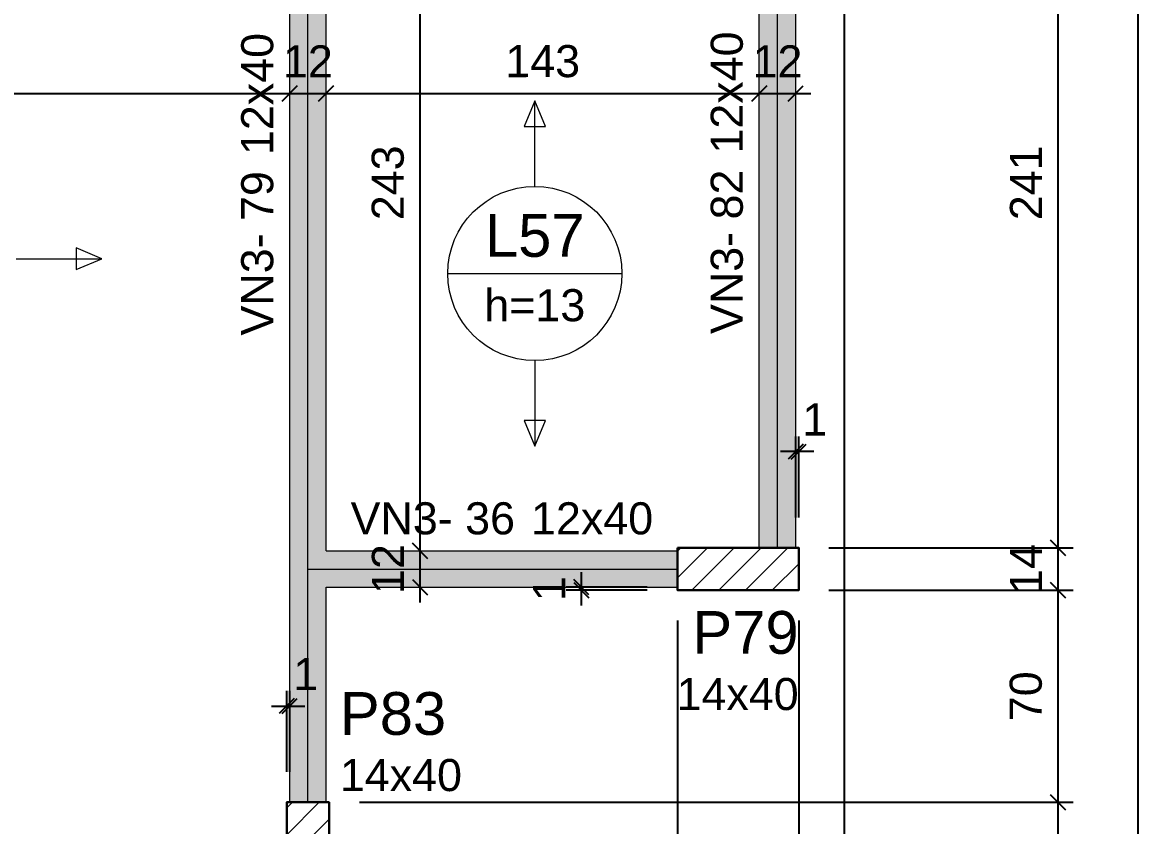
# Model space of a CAD drawing. Header units: millimetres. Extents: x -8 to 605, y -494 to 220.
# Drawn here: x 26.08 to 33.54, y -482.56 to -477.26 of the extents above; entities that cross this region are included whole.
import ezdxf

# ---------------------------------------------------------------- set-up
doc = ezdxf.new("R2010")
doc.units = ezdxf.units.MM
doc.header["$MEASUREMENT"] = 0
doc.linetypes.add('NULL', pattern=[0])
for name, color, linetype, lineweight in [('FO-Cotas', 5, 'Continuous', 5), ('FO-Eixos', 5, 'Continuous', 5), ('FO-Hachura pilar que passa', 19, 'Continuous', 5), ('FO-Hachura viga', 43, 'Continuous', 5), ('FO-Pilares', 4, 'Continuous', 30), ('FO-Textos das lajes', 1, 'Continuous', 20), ('FO-Textos das vigas', 7, 'Continuous', 5), ('FO-Textos dos pilares', 7, 'Continuous', 5), ('FO-Vigas', 1, 'Continuous', 20)]:
    doc.layers.add(name, color=color, linetype=linetype, lineweight=lineweight)
doc.styles.add('Arial', font='arial.ttf')
doc.dimstyles.new('UM_50.000000', dxfattribs={"dimtxt": 0.18, "dimasz": 0.1, "dimexe": 0.1, "dimexo": 0.2, "dimgap": 0, "dimtad": 1, "dimtih": 1, "dimtoh": 1, "dimdec": 1, "dimlfac": 50, "dimzin": 0, "dimdsep": 46, "dimtxsty": 'Standard', "dimcen": 0.09, "dimdle": 0.1, "dimadec": 1, "dimazin": 2, "dimtfac": 1, "dimtdec": 4, "dimtofl": 0, "dimtmove": 0, "dimatfit": 3, "dimfxl": 1, "dimtolj": 1, "dimarcsym": 0})
pattern_1 = [(45, (-4.58844, -411.61486), (-0.08838835, 0.08838835), [])]

# ---------------------------------------------------------------- blocks, each defined once
blk = doc.blocks.new('_Oblique')
at = {"color": 0, "linetype": 'ByBlock', "lineweight": -2}
blk.add_line((-0.5, -0.5), (0.5, 0.5), dxfattribs=at)
blk = doc.blocks.new('*D4123')
at = {"layer": 'Defpoints', "color": 0, "transparency": 16777216}
for p in [(30.4016, -481.0049), (28.1016, -483.2049), (30.4016, -484.6169)]:
    blk.add_point(p, dxfattribs=at)
at = {"layer": 'FO-Cotas', "color": 0, "lineweight": -2, "transparency": 16777216}
for p, q in [((30.4016, -481.2049), (30.4016, -484.7169)), ((28.1016, -483.4049), (28.1016, -484.7169)), ((28.0016, -484.6169), (30.5016, -484.6169))]:
    blk.add_line(p, q, dxfattribs=at)
at = {"layer": 'FO-Cotas', "color": 0, "lineweight": -2, "transparency": 16777216, "xscale": 0.1, "yscale": 0.1, "zscale": 0.1, "rotation": 180}
blk.add_blockref('_Oblique', (28.1016, -484.6169), dxfattribs=at)
at = {"layer": 'FO-Cotas', "color": 0, "lineweight": -2, "transparency": 16777216, "xscale": 0.1, "yscale": 0.1, "zscale": 0.1}
blk.add_blockref('_Oblique', (30.4016, -484.6169), dxfattribs=at)
at = {"layer": 'FO-Cotas', "color": 7, "transparency": 16777216, "insert": (29.2516, -484.4051), "char_height": 0.2118, "attachment_point": 5, "rotation": 0.00573, "style": 'Arial'}
blk.add_mtext('\\A1;115', dxfattribs=at)
blk = doc.blocks.new('*D4124')
at = {"layer": 'Defpoints', "color": 0, "transparency": 16777216}
for p in [(30.4016, -481.0049), (31.2016, -481.0049), (31.2016, -484.6169)]:
    blk.add_point(p, dxfattribs=at)
at = {"layer": 'FO-Cotas', "color": 0, "lineweight": -2, "transparency": 16777216}
for p, q in [((30.4016, -481.2049), (30.4016, -484.7169)), ((31.2016, -481.2049), (31.2016, -484.7169)), ((30.3016, -484.6169), (31.3016, -484.6169))]:
    blk.add_line(p, q, dxfattribs=at)
at = {"layer": 'FO-Cotas', "color": 0, "lineweight": -2, "transparency": 16777216, "xscale": 0.1, "yscale": 0.1, "zscale": 0.1, "rotation": 180}
blk.add_blockref('_Oblique', (30.4016, -484.6169), dxfattribs=at)
at = {"layer": 'FO-Cotas', "color": 0, "lineweight": -2, "transparency": 16777216, "xscale": 0.1, "yscale": 0.1, "zscale": 0.1}
blk.add_blockref('_Oblique', (31.2016, -484.6169), dxfattribs=at)
at = {"layer": 'FO-Cotas', "color": 7, "transparency": 16777216, "insert": (30.8016, -484.4051), "char_height": 0.2118, "attachment_point": 5, "rotation": 0.00573, "style": 'Arial'}
blk.add_mtext('\\A1;40', dxfattribs=at)
blk = doc.blocks.new('*D4125')
at = {"layer": 'Defpoints', "color": 0, "transparency": 16777216}
for p in [(31.5016, -475.9049), (31.2016, -481.0049), (31.5016, -484.6169)]:
    blk.add_point(p, dxfattribs=at)
at = {"layer": 'FO-Cotas', "color": 0, "lineweight": -2, "transparency": 16777216}
for p, q in [((31.5016, -476.1049), (31.5016, -484.7169)), ((31.2016, -481.2049), (31.2016, -484.7169)), ((31.1016, -484.6169), (31.6016, -484.6169))]:
    blk.add_line(p, q, dxfattribs=at)
at = {"layer": 'FO-Cotas', "color": 0, "lineweight": -2, "transparency": 16777216, "xscale": 0.1, "yscale": 0.1, "zscale": 0.1, "rotation": 180}
blk.add_blockref('_Oblique', (31.2016, -484.6169), dxfattribs=at)
at = {"layer": 'FO-Cotas', "color": 0, "lineweight": -2, "transparency": 16777216, "xscale": 0.1, "yscale": 0.1, "zscale": 0.1}
blk.add_blockref('_Oblique', (31.5016, -484.6169), dxfattribs=at)
at = {"layer": 'FO-Cotas', "color": 7, "transparency": 16777216, "insert": (31.3516, -484.4051), "char_height": 0.2118, "attachment_point": 5, "rotation": 0.00573, "style": 'Arial'}
blk.add_mtext('\\A1;15', dxfattribs=at)
blk = doc.blocks.new('*D4126')
at = {"layer": 'Defpoints', "color": 0, "transparency": 16777216}
for p in [(-0.5784, -475.9049), (31.5016, -475.9049), (31.5016, -485.1464)]:
    blk.add_point(p, dxfattribs=at)
at = {"layer": 'FO-Cotas', "color": 0, "lineweight": -2, "transparency": 16777216}
for p, q in [((-0.5784, -476.1049), (-0.5784, -485.2464)), ((31.5016, -476.1049), (31.5016, -485.2464)), ((-0.6784, -485.1464), (31.6016, -485.1464))]:
    blk.add_line(p, q, dxfattribs=at)
at = {"layer": 'FO-Cotas', "color": 0, "lineweight": -2, "transparency": 16777216, "xscale": 0.1, "yscale": 0.1, "zscale": 0.1, "rotation": 180}
blk.add_blockref('_Oblique', (-0.5784, -485.1464), dxfattribs=at)
at = {"layer": 'FO-Cotas', "color": 0, "lineweight": -2, "transparency": 16777216, "xscale": 0.1, "yscale": 0.1, "zscale": 0.1}
blk.add_blockref('_Oblique', (31.5016, -485.1464), dxfattribs=at)
at = {"layer": 'FO-Cotas', "color": 7, "transparency": 16777216, "insert": (15.4616, -484.9346), "char_height": 0.2118, "attachment_point": 5, "rotation": 0.00573, "style": 'Arial'}
blk.add_mtext('\\A1;1604', dxfattribs=at)
blk = doc.blocks.new('*D4160')
at = {"layer": 'Defpoints', "color": 0, "transparency": 16777216}
for p in [(28.1016, -482.4049), (32.9136, -482.4049), (28.1016, -483.2049)]:
    blk.add_point(p, dxfattribs=at)
at = {"layer": 'FO-Cotas', "color": 0, "lineweight": -2, "transparency": 16777216}
for p, q in [((32.9136, -483.3049), (32.9136, -482.3049)), ((28.3016, -482.4049), (33.0136, -482.4049)), ((28.3016, -483.2049), (33.0136, -483.2049))]:
    blk.add_line(p, q, dxfattribs=at)
at = {"layer": 'FO-Cotas', "color": 0, "lineweight": -2, "transparency": 16777216, "xscale": 0.1, "yscale": 0.1, "zscale": 0.1}
for p, rotation in [((32.9136, -482.4049), 90), ((32.9136, -483.2049), 270)]:
    blk.add_blockref('_Oblique', p, dxfattribs=dict(at, rotation=rotation))
at = {"layer": 'FO-Cotas', "color": 7, "transparency": 16777216, "insert": (32.7018, -482.8049), "char_height": 0.2118, "attachment_point": 5, "rotation": 90, "style": 'Arial'}
blk.add_mtext('\\A1;40', dxfattribs=at)
blk = doc.blocks.new('*D4161')
at = {"layer": 'Defpoints', "color": 0, "transparency": 16777216}
for p in [(31.2016, -481.0049), (32.9136, -481.0049), (28.1016, -482.4049)]:
    blk.add_point(p, dxfattribs=at)
at = {"layer": 'FO-Cotas', "color": 0, "lineweight": -2, "transparency": 16777216}
for p, q in [((32.9136, -482.5049), (32.9136, -480.9049)), ((31.4016, -481.0049), (33.0136, -481.0049)), ((28.3016, -482.4049), (33.0136, -482.4049))]:
    blk.add_line(p, q, dxfattribs=at)
at = {"layer": 'FO-Cotas', "color": 0, "lineweight": -2, "transparency": 16777216, "xscale": 0.1, "yscale": 0.1, "zscale": 0.1}
for p, rotation in [((32.9136, -481.0049), 90), ((32.9136, -482.4049), 270)]:
    blk.add_blockref('_Oblique', p, dxfattribs=dict(at, rotation=rotation))
at = {"layer": 'FO-Cotas', "color": 7, "transparency": 16777216, "insert": (32.7018, -481.7049), "char_height": 0.2118, "attachment_point": 5, "rotation": 90, "style": 'Arial'}
blk.add_mtext('\\A1;70', dxfattribs=at)
blk = doc.blocks.new('*D4162')
at = {"layer": 'Defpoints', "color": 0, "transparency": 16777216}
for p in [(31.2016, -480.7249), (32.9136, -480.7249), (31.2016, -481.0049)]:
    blk.add_point(p, dxfattribs=at)
at = {"layer": 'FO-Cotas', "color": 0, "lineweight": -2, "transparency": 16777216}
for p, q in [((32.9136, -481.1049), (32.9136, -480.6249)), ((31.4016, -480.7249), (33.0136, -480.7249)), ((31.4016, -481.0049), (33.0136, -481.0049))]:
    blk.add_line(p, q, dxfattribs=at)
at = {"layer": 'FO-Cotas', "color": 0, "lineweight": -2, "transparency": 16777216, "xscale": 0.1, "yscale": 0.1, "zscale": 0.1}
for p, rotation in [((32.9136, -480.7249), 90), ((32.9136, -481.0049), 270)]:
    blk.add_blockref('_Oblique', p, dxfattribs=dict(at, rotation=rotation))
at = {"layer": 'FO-Cotas', "color": 7, "transparency": 16777216, "insert": (32.7018, -480.8649), "char_height": 0.2118, "attachment_point": 5, "rotation": 90, "style": 'Arial'}
blk.add_mtext('\\A1;14', dxfattribs=at)
blk = doc.blocks.new('*D4163')
at = {"layer": 'Defpoints', "color": 0, "transparency": 16777216}
for p in [(31.5016, -475.9049), (32.9136, -475.9049), (31.2016, -480.7249)]:
    blk.add_point(p, dxfattribs=at)
at = {"layer": 'FO-Cotas', "color": 0, "lineweight": -2, "transparency": 16777216}
for p, q in [((32.9136, -480.8249), (32.9136, -475.8049)), ((31.7016, -475.9049), (33.0136, -475.9049)), ((31.4016, -480.7249), (33.0136, -480.7249))]:
    blk.add_line(p, q, dxfattribs=at)
at = {"layer": 'FO-Cotas', "color": 0, "lineweight": -2, "transparency": 16777216, "xscale": 0.1, "yscale": 0.1, "zscale": 0.1}
for p, rotation in [((32.9136, -475.9049), 90), ((32.9136, -480.7249), 270)]:
    blk.add_blockref('_Oblique', p, dxfattribs=dict(at, rotation=rotation))
at = {"layer": 'FO-Cotas', "color": 7, "transparency": 16777216, "insert": (32.7018, -478.3149), "char_height": 0.2118, "attachment_point": 5, "rotation": 90, "style": 'Arial'}
blk.add_mtext('\\A1;241', dxfattribs=at)
blk = doc.blocks.new('*D4189')
at = {"layer": 'Defpoints', "color": 0, "transparency": 16777216}
for p in [(26.9016, -465.0249), (33.4431, -465.0249), (28.1016, -483.2049)]:
    blk.add_point(p, dxfattribs=at)
at = {"layer": 'FO-Cotas', "color": 0, "lineweight": -2, "transparency": 16777216}
for p, q in [((33.4431, -483.3049), (33.4431, -464.9249)), ((27.1016, -465.0249), (33.5431, -465.0249)), ((28.3016, -483.2049), (33.5431, -483.2049))]:
    blk.add_line(p, q, dxfattribs=at)
at = {"layer": 'FO-Cotas', "color": 0, "lineweight": -2, "transparency": 16777216, "xscale": 0.1, "yscale": 0.1, "zscale": 0.1}
for p, rotation in [((33.4431, -465.0249), 90), ((33.4431, -483.2049), 270)]:
    blk.add_blockref('_Oblique', p, dxfattribs=dict(at, rotation=rotation))
at = {"layer": 'FO-Cotas', "color": 7, "transparency": 16777216, "insert": (33.2313, -474.1149), "char_height": 0.2118, "attachment_point": 5, "rotation": 90, "style": 'Arial'}
blk.add_mtext('\\A1;909', dxfattribs=at)
blk = doc.blocks.new('*D4195')
at = {"layer": 'Defpoints', "color": 0, "transparency": 16777216}
for p in [(21.8816, -477.7249), (27.8416, -477.7249), (27.8416, -477.7249)]:
    blk.add_point(p, dxfattribs=at)
at = {"layer": 'FO-Cotas', "color": 0, "lineweight": -2, "transparency": 16777216}
blk.add_line((21.7816, -477.7249), (27.9416, -477.7249), dxfattribs=at)
at = {"layer": 'FO-Cotas', "color": 0, "lineweight": -2, "transparency": 16777216, "xscale": 0.1, "yscale": 0.1, "zscale": 0.1, "rotation": 180}
blk.add_blockref('_Oblique', (21.8816, -477.7249), dxfattribs=at)
at = {"layer": 'FO-Cotas', "color": 0, "lineweight": -2, "transparency": 16777216, "xscale": 0.1, "yscale": 0.1, "zscale": 0.1}
blk.add_blockref('_Oblique', (27.8416, -477.7249), dxfattribs=at)
at = {"layer": 'FO-Cotas', "color": 7, "transparency": 16777216, "insert": (24.8616, -477.5131), "char_height": 0.2118, "attachment_point": 5, "rotation": 0.00573, "style": 'Arial'}
blk.add_mtext('\\A1;298', dxfattribs=at)
blk = doc.blocks.new('*D4196')
at = {"layer": 'Defpoints', "color": 0, "transparency": 16777216}
for p in [(27.8416, -477.7249), (28.0816, -477.7249), (28.0816, -477.7249)]:
    blk.add_point(p, dxfattribs=at)
at = {"layer": 'FO-Cotas', "color": 0, "lineweight": -2, "transparency": 16777216}
blk.add_line((27.7416, -477.7249), (28.1816, -477.7249), dxfattribs=at)
at = {"layer": 'FO-Cotas', "color": 0, "lineweight": -2, "transparency": 16777216, "xscale": 0.1, "yscale": 0.1, "zscale": 0.1, "rotation": 180}
blk.add_blockref('_Oblique', (27.8416, -477.7249), dxfattribs=at)
at = {"layer": 'FO-Cotas', "color": 0, "lineweight": -2, "transparency": 16777216, "xscale": 0.1, "yscale": 0.1, "zscale": 0.1}
blk.add_blockref('_Oblique', (28.0816, -477.7249), dxfattribs=at)
at = {"layer": 'FO-Cotas', "color": 7, "transparency": 16777216, "insert": (27.9616, -477.5131), "char_height": 0.2118, "attachment_point": 5, "rotation": 0.00573, "style": 'Arial'}
blk.add_mtext('\\A1;12', dxfattribs=at)
blk = doc.blocks.new('*D4197')
at = {"layer": 'Defpoints', "color": 0, "transparency": 16777216}
for p in [(28.0816, -477.7249), (30.9416, -477.7249), (30.9416, -477.7249)]:
    blk.add_point(p, dxfattribs=at)
at = {"layer": 'FO-Cotas', "color": 0, "lineweight": -2, "transparency": 16777216}
blk.add_line((27.9816, -477.7249), (31.0416, -477.7249), dxfattribs=at)
at = {"layer": 'FO-Cotas', "color": 0, "lineweight": -2, "transparency": 16777216, "xscale": 0.1, "yscale": 0.1, "zscale": 0.1, "rotation": 180}
blk.add_blockref('_Oblique', (28.0816, -477.7249), dxfattribs=at)
at = {"layer": 'FO-Cotas', "color": 0, "lineweight": -2, "transparency": 16777216, "xscale": 0.1, "yscale": 0.1, "zscale": 0.1}
blk.add_blockref('_Oblique', (30.9416, -477.7249), dxfattribs=at)
at = {"layer": 'FO-Cotas', "color": 7, "transparency": 16777216, "insert": (29.5116, -477.5131), "char_height": 0.2118, "attachment_point": 5, "rotation": 0.00573, "style": 'Arial'}
blk.add_mtext('\\A1;143', dxfattribs=at)
blk = doc.blocks.new('*D4198')
at = {"layer": 'Defpoints', "color": 0, "transparency": 16777216}
for p in [(30.9416, -477.7249), (31.1816, -477.7249), (31.1816, -477.7249)]:
    blk.add_point(p, dxfattribs=at)
at = {"layer": 'FO-Cotas', "color": 0, "lineweight": -2, "transparency": 16777216}
blk.add_line((30.8416, -477.7249), (31.2816, -477.7249), dxfattribs=at)
at = {"layer": 'FO-Cotas', "color": 0, "lineweight": -2, "transparency": 16777216, "xscale": 0.1, "yscale": 0.1, "zscale": 0.1, "rotation": 180}
blk.add_blockref('_Oblique', (30.9416, -477.7249), dxfattribs=at)
at = {"layer": 'FO-Cotas', "color": 0, "lineweight": -2, "transparency": 16777216, "xscale": 0.1, "yscale": 0.1, "zscale": 0.1}
blk.add_blockref('_Oblique', (31.1816, -477.7249), dxfattribs=at)
at = {"layer": 'FO-Cotas', "color": 7, "transparency": 16777216, "insert": (31.0616, -477.5131), "char_height": 0.2118, "attachment_point": 5, "rotation": 0.00573, "style": 'Arial'}
blk.add_mtext('\\A1;12', dxfattribs=at)
blk = doc.blocks.new('*D4372')
at = {"layer": 'Defpoints', "color": 0, "transparency": 16777216}
for p in [(28.7016, -480.7449), (28.7016, -480.7449), (28.7016, -480.9849)]:
    blk.add_point(p, dxfattribs=at)
at = {"layer": 'FO-Cotas', "color": 0, "lineweight": -2, "transparency": 16777216}
blk.add_line((28.7016, -481.0849), (28.7016, -480.6449), dxfattribs=at)
at = {"layer": 'FO-Cotas', "color": 0, "lineweight": -2, "transparency": 16777216, "xscale": 0.1, "yscale": 0.1, "zscale": 0.1}
for p, rotation in [((28.7016, -480.7449), 90), ((28.7016, -480.9849), 270)]:
    blk.add_blockref('_Oblique', p, dxfattribs=dict(at, rotation=rotation))
at = {"layer": 'FO-Cotas', "color": 7, "transparency": 16777216, "insert": (28.4898, -480.8649), "char_height": 0.2118, "attachment_point": 5, "rotation": 90, "style": 'Arial'}
blk.add_mtext('\\A1;12', dxfattribs=at)
blk = doc.blocks.new('*D4373')
at = {"layer": 'Defpoints', "color": 0, "transparency": 16777216}
for p in [(28.7016, -475.8849), (28.7016, -475.8849), (28.7016, -480.7449)]:
    blk.add_point(p, dxfattribs=at)
at = {"layer": 'FO-Cotas', "color": 0, "lineweight": -2, "transparency": 16777216}
blk.add_line((28.7016, -480.8449), (28.7016, -475.7849), dxfattribs=at)
at = {"layer": 'FO-Cotas', "color": 0, "lineweight": -2, "transparency": 16777216, "xscale": 0.1, "yscale": 0.1, "zscale": 0.1}
for p, rotation in [((28.7016, -475.8849), 90), ((28.7016, -480.7449), 270)]:
    blk.add_blockref('_Oblique', p, dxfattribs=dict(at, rotation=rotation))
at = {"layer": 'FO-Cotas', "color": 7, "transparency": 16777216, "insert": (28.4898, -478.3149), "char_height": 0.2118, "attachment_point": 5, "rotation": 90, "style": 'Arial'}
blk.add_mtext('\\A1;243', dxfattribs=at)
blk = doc.blocks.new('*D4453')
at = {"layer": 'Defpoints', "color": 0, "transparency": 16777216}
for p in [(31.1816, -480.0895), (31.1816, -480.7249), (31.2016, -480.7249)]:
    blk.add_point(p, dxfattribs=at)
at = {"layer": 'FO-Cotas', "color": 0, "lineweight": -2, "transparency": 16777216}
for p, q in [((31.1816, -480.5249), (31.1816, -479.9895)), ((31.2016, -480.5249), (31.2016, -479.9895)), ((31.3016, -480.0895), (31.0816, -480.0895))]:
    blk.add_line(p, q, dxfattribs=at)
at = {"layer": 'FO-Cotas', "color": 0, "lineweight": -2, "transparency": 16777216, "xscale": 0.1, "yscale": 0.1, "zscale": 0.1, "rotation": 180}
blk.add_blockref('_Oblique', (31.1816, -480.0895), dxfattribs=at)
at = {"layer": 'FO-Cotas', "color": 0, "lineweight": -2, "transparency": 16777216, "xscale": 0.1, "yscale": 0.1, "zscale": 0.1}
blk.add_blockref('_Oblique', (31.2016, -480.0895), dxfattribs=at)
at = {"layer": 'FO-Cotas', "color": 7, "transparency": 16777216, "insert": (31.3078, -479.8777), "char_height": 0.2118, "attachment_point": 5, "rotation": 0.00573, "style": 'Arial'}
blk.add_mtext('\\A1;1', dxfattribs=at)
blk = doc.blocks.new('*D4458')
at = {"layer": 'Defpoints', "color": 0, "transparency": 16777216}
for p in [(27.8416, -481.7695), (27.8216, -482.4049), (27.8416, -482.4049)]:
    blk.add_point(p, dxfattribs=at)
at = {"layer": 'FO-Cotas', "color": 0, "lineweight": -2, "transparency": 16777216}
for p, q in [((27.8216, -482.2049), (27.8216, -481.6695)), ((27.8416, -482.2049), (27.8416, -481.6695)), ((27.7216, -481.7695), (27.9416, -481.7695))]:
    blk.add_line(p, q, dxfattribs=at)
at = {"layer": 'FO-Cotas', "color": 0, "lineweight": -2, "transparency": 16777216, "xscale": 0.1, "yscale": 0.1, "zscale": 0.1, "rotation": 180}
blk.add_blockref('_Oblique', (27.8216, -481.7695), dxfattribs=at)
at = {"layer": 'FO-Cotas', "color": 0, "lineweight": -2, "transparency": 16777216, "xscale": 0.1, "yscale": 0.1, "zscale": 0.1}
blk.add_blockref('_Oblique', (27.8416, -481.7695), dxfattribs=at)
at = {"layer": 'FO-Cotas', "color": 7, "transparency": 16777216, "insert": (27.9478, -481.5577), "char_height": 0.2118, "attachment_point": 5, "rotation": 0.00573, "style": 'Arial'}
blk.add_mtext('\\A1;1', dxfattribs=at)
blk = doc.blocks.new('*D4529')
at = {"layer": 'Defpoints', "color": 0, "transparency": 16777216}
for p in [(29.7662, -481.0049), (30.4016, -480.9849), (30.4016, -481.0049)]:
    blk.add_point(p, dxfattribs=at)
at = {"layer": 'FO-Cotas', "color": 0, "lineweight": -2, "transparency": 16777216}
for p, q in [((29.7662, -480.8849), (29.7662, -481.1049)), ((30.2016, -480.9849), (29.6662, -480.9849)), ((30.2016, -481.0049), (29.6662, -481.0049))]:
    blk.add_line(p, q, dxfattribs=at)
at = {"layer": 'FO-Cotas', "color": 0, "lineweight": -2, "transparency": 16777216, "xscale": 0.1, "yscale": 0.1, "zscale": 0.1}
for p, rotation in [((29.7662, -480.9849), 90), ((29.7662, -481.0049), 270)]:
    blk.add_blockref('_Oblique', p, dxfattribs=dict(at, rotation=rotation))
at = {"layer": 'FO-Cotas', "color": 7, "transparency": 16777216, "insert": (29.5544, -480.9949), "char_height": 0.2118, "attachment_point": 5, "rotation": 90, "style": 'Arial'}
blk.add_mtext('\\A1;1', dxfattribs=at)

msp = doc.modelspace()

# ---------------------------------------------------------------- hatches: boundary and pattern name
at = {"layer": 'FO-Hachura pilar que passa', "linetype": 'Continuous', "ltscale": 0.2}
h = msp.add_hatch(dxfattribs=at)
h.set_pattern_fill('ANSI31', color=19, style=0)
h.set_pattern_definition(pattern_1)
h.paths.add_polyline_path([(30.4016, -480.7249), (30.4016, -480.8649), (30.4016, -481.0049), (30.8016, -481.0049), (31.2016, -481.0049), (31.2016, -480.8649), (31.2016, -480.7249), (30.8016, -480.7249)])
h = msp.add_hatch(dxfattribs=at)
h.set_pattern_fill('ANSI31', color=19, style=0)
h.set_pattern_definition(pattern_1)
h.paths.add_polyline_path([(27.8216, -483.2049), (27.9616, -483.2049), (28.1016, -483.2049), (28.1016, -482.8049), (28.1016, -482.4049), (27.9616, -482.4049), (27.8216, -482.4049), (27.8216, -482.8049)])
at = {"layer": 'FO-Hachura viga', "linetype": 'Continuous', "ltscale": 0.2}
for points in [[(28.0816, -480.7449), (28.0816, -480.7449), (28.0816, -475.9049), (27.8416, -475.9049), (27.8416, -480.8649), (27.9616, -480.8649), (28.0816, -480.7449)], [(31.1816, -475.9049), (31.1816, -475.9049), (30.9416, -475.9049), (30.9416, -480.7249), (31.1816, -480.7249), (31.1816, -475.9049)], [(30.4016, -480.7449), (30.4016, -480.7449), (28.0816, -480.7449), (27.9616, -480.8649), (28.0816, -480.9849), (30.4016, -480.9849), (30.4016, -480.7449)], [(28.0816, -480.9849), (28.0816, -480.9849), (27.9616, -480.8649), (27.8416, -480.8649), (27.8416, -482.4049), (28.0816, -482.4049), (28.0816, -480.9849)]]:
    msp.add_hatch(color=43, dxfattribs=at).paths.add_polyline_path(points)

# ---------------------------------------------------------------- linework, layer by layer
at = {"layer": 'FO-Eixos'}
for p, q in [((27.9616, -480.8649), (27.9616, -475.9049)), ((31.0616, -480.7249), (31.0616, -475.9049)), ((27.9616, -482.4049), (27.9616, -480.8649)), ((27.9616, -480.8649), (30.4016, -480.8649))]:
    msp.add_line(p, q, dxfattribs=at)
at = {"layer": 'FO-Pilares'}
for points in [[(30.4016, -480.7249), (30.4016, -480.8649), (30.4016, -481.0049), (30.8016, -481.0049), (31.2016, -481.0049), (31.2016, -480.8649), (31.2016, -480.7249), (30.8016, -480.7249), (30.4016, -480.7249)], [(27.8216, -483.2049), (27.9616, -483.2049), (28.1016, -483.2049), (28.1016, -482.8049), (28.1016, -482.4049), (27.9616, -482.4049), (27.8216, -482.4049), (27.8216, -482.8049), (27.8216, -483.2049)]]:
    msp.add_lwpolyline(points, close=True, dxfattribs=at)
at = {"layer": 'FO-Textos das lajes'}
for p, q in [((29.4594, -477.7745), (29.3888, -477.9439)), ((29.53, -477.9439), (29.4594, -477.7745)), ((29.3888, -477.9439), (29.53, -477.9439)), ((26.6001, -478.8158), (26.4306, -478.7452)), ((26.4306, -478.7452), (26.4306, -478.8864)), ((26.4306, -478.8864), (26.6001, -478.8158)), ((28.8847, -478.9139), (30.034, -478.9139)), ((29.53, -479.8839), (29.3888, -479.8839)), ((29.3888, -479.8839), (29.4594, -480.0534)), ((29.4594, -480.0534), (29.53, -479.8839))]:
    msp.add_line(p, q, dxfattribs=at)
for points in [[(29.4594, -478.3393), (29.4594, -477.7745)], [(26.0353, -478.8158), (26.6001, -478.8158)], [(29.4594, -479.4886), (29.4594, -480.0534)]]:
    msp.add_lwpolyline(points, dxfattribs=at)
msp.add_circle((29.4594, -478.9139), 0.5746, dxfattribs=at)
at = {"layer": 'FO-Vigas'}
for p, q in [((27.8416, -480.8649), (27.8416, -475.9049)), ((28.0816, -480.7449), (28.0816, -475.9049)), ((30.9416, -480.7249), (30.9416, -475.9049)), ((31.1816, -480.7249), (31.1816, -475.9049)), ((28.0816, -480.7449), (30.4016, -480.7449)), ((27.8416, -482.4049), (27.8416, -480.8649)), ((28.0816, -482.4049), (28.0816, -480.9849)), ((28.0816, -480.9849), (30.4016, -480.9849))]:
    msp.add_line(p, q, dxfattribs=at)

# ---------------------------------------------------------------- texts
at = {"layer": 'FO-Textos das lajes', "linetype": 'NULL', "ltscale": 0.2, "attachment_point": 8, "line_spacing_factor": 0.798, "style": 'Arial'}
for s, insert, char_height, width in [('L57', (29.4593, -478.8077), 0.2824, 1.316001), ('h=13', (29.4593, -479.232), 0.2118, 1.332467)]:
    msp.add_mtext(s, dxfattribs=dict(at, insert=insert, char_height=char_height, width=width))
at = {"layer": 'FO-Textos das vigas', "linetype": 'NULL', "ltscale": 0.2, "char_height": 0.2118, "rotation": 90.00021, "line_spacing_factor": 0.798, "style": 'Arial'}
for s, insert, width, attachment_point in [('12x40', (27.7357, -478.1319), 1.612069, 7), ('12x40', (30.8357, -478.1219), 1.612069, 7), ('VN3- 79', (27.7357, -478.2379), 2.170627, 9), ('VN3- 82', (30.8357, -478.2279), 2.170627, 9)]:
    msp.add_mtext(s, dxfattribs=dict(at, insert=insert, width=width, attachment_point=attachment_point))
at = {"layer": 'FO-Textos das vigas', "linetype": 'NULL', "ltscale": 0.2, "char_height": 0.2118, "line_spacing_factor": 0.798, "style": 'Arial'}
for s, insert, width, attachment_point in [('VN3- 36', (29.3286, -480.639), 2.170627, 9), ('12x40', (29.4346, -480.639), 1.612069, 7)]:
    msp.add_mtext(s, dxfattribs=dict(at, insert=insert, width=width, attachment_point=attachment_point))
at = {"layer": 'FO-Textos dos pilares', "linetype": 'NULL', "ltscale": 0.2, "line_spacing_factor": 0.798, "style": 'Arial'}
for s, insert, char_height, width, attachment_point in [('P79', (31.2013, -481.4287), 0.2824, 1.403821, 9), ('14x40', (31.2013, -481.799), 0.2118, 1.612069, 9), ('P83', (28.1726, -481.9637), 0.2824, 1.403821, 7), ('14x40', (28.1726, -482.334), 0.2118, 1.612069, 7)]:
    msp.add_mtext(s, dxfattribs=dict(at, insert=insert, char_height=char_height, width=width, attachment_point=attachment_point))

# ---------------------------------------------------------------- dimensions: what is measured, and where the dimension line sits
at = {"layer": 'FO-Cotas'}
for base, p1, p2, override, picture, middle in [((33.4431, -465.0249), (28.1016, -483.2049), (26.9016, -465.0249), {"dimtxt": 0.2118, "dimasz": 0.1, "dimexe": 0.1, "dimexo": 0.2, "dimtad": 1, "dimtih": 0, "dimtoh": 0, "dimdec": 1, "dimlfac": 50, "dimzin": 8, "dimtxsty": 'Arial', "dimblk": 'Oblique', "dimblk1": 'Oblique', "dimblk2": 'Oblique', "dimsah": 1, "dimdle": 0.1, "dimse1": 0, "dimse2": 0, "dimclrt": 7, "dimadec": 1, "dimazin": 3, "dimtmove": 2, "dimldrblk": 'Oblique'}, '*D4189', (33.2313, -474.1149)), ((28.7016, -475.8849), (28.7016, -480.7449), (28.7016, -475.8849), {"dimtxt": 0.2118, "dimasz": 0.1, "dimexe": 0.1, "dimexo": 0.2, "dimtad": 1, "dimtih": 0, "dimtoh": 0, "dimdec": 1, "dimlfac": 50, "dimzin": 8, "dimtxsty": 'Arial', "dimblk": 'Oblique', "dimblk1": 'Oblique', "dimblk2": 'Oblique', "dimsah": 1, "dimdle": 0.1, "dimse1": 1, "dimse2": 1, "dimclrt": 7, "dimadec": 1, "dimazin": 3, "dimtmove": 2, "dimldrblk": 'Oblique'}, '*D4373', (28.4898, -478.3149)), ((32.9136, -475.9049), (31.2016, -480.7249), (31.5016, -475.9049), {"dimtxt": 0.2118, "dimasz": 0.1, "dimexe": 0.1, "dimexo": 0.2, "dimtad": 1, "dimtih": 0, "dimtoh": 0, "dimdec": 1, "dimlfac": 50, "dimzin": 8, "dimtxsty": 'Arial', "dimblk": 'Oblique', "dimblk1": 'Oblique', "dimblk2": 'Oblique', "dimsah": 1, "dimdle": 0.1, "dimse1": 0, "dimse2": 0, "dimclrt": 7, "dimadec": 1, "dimazin": 3, "dimtmove": 2, "dimldrblk": 'Oblique'}, '*D4163', (32.7018, -478.3149)), ((28.7016, -480.7449), (28.7016, -480.9849), (28.7016, -480.7449), {"dimtxt": 0.2118, "dimasz": 0.1, "dimexe": 0.1, "dimexo": 0.2, "dimtad": 1, "dimtih": 0, "dimtoh": 0, "dimdec": 1, "dimlfac": 50, "dimzin": 8, "dimtxsty": 'Arial', "dimblk": 'Oblique', "dimblk1": 'Oblique', "dimblk2": 'Oblique', "dimsah": 1, "dimdle": 0.1, "dimse1": 1, "dimse2": 1, "dimclrt": 7, "dimadec": 1, "dimazin": 3, "dimtmove": 2, "dimldrblk": 'Oblique'}, '*D4372', (28.4898, -480.8649)), ((32.9136, -480.7249), (31.2016, -481.0049), (31.2016, -480.7249), {"dimtxt": 0.2118, "dimasz": 0.1, "dimexe": 0.1, "dimexo": 0.2, "dimtad": 1, "dimtih": 0, "dimtoh": 0, "dimdec": 1, "dimlfac": 50, "dimzin": 8, "dimtxsty": 'Arial', "dimblk": 'Oblique', "dimblk1": 'Oblique', "dimblk2": 'Oblique', "dimsah": 1, "dimdle": 0.1, "dimse1": 0, "dimse2": 0, "dimclrt": 7, "dimadec": 1, "dimazin": 3, "dimtmove": 2, "dimldrblk": 'Oblique'}, '*D4162', (32.7018, -480.8649)), ((29.7662, -481.0049), (30.4016, -480.9849), (30.4016, -481.0049), {"dimtxt": 0.2118, "dimasz": 0.1, "dimexe": 0.1, "dimexo": 0.2, "dimtad": 1, "dimtih": 0, "dimtoh": 0, "dimdec": 1, "dimlfac": 50, "dimzin": 8, "dimtxsty": 'Arial', "dimblk": 'Oblique', "dimblk1": 'Oblique', "dimblk2": 'Oblique', "dimsah": 1, "dimdle": 0.1, "dimse1": 0, "dimse2": 0, "dimclrt": 7, "dimadec": 1, "dimazin": 3, "dimtmove": 2, "dimldrblk": 'Oblique'}, '*D4529', (29.5544, -480.9949)), ((32.9136, -481.0049), (28.1016, -482.4049), (31.2016, -481.0049), {"dimtxt": 0.2118, "dimasz": 0.1, "dimexe": 0.1, "dimexo": 0.2, "dimtad": 1, "dimtih": 0, "dimtoh": 0, "dimdec": 1, "dimlfac": 50, "dimzin": 8, "dimtxsty": 'Arial', "dimblk": 'Oblique', "dimblk1": 'Oblique', "dimblk2": 'Oblique', "dimsah": 1, "dimdle": 0.1, "dimse1": 0, "dimse2": 0, "dimclrt": 7, "dimadec": 1, "dimazin": 3, "dimtmove": 2, "dimldrblk": 'Oblique'}, '*D4161', (32.7018, -481.7049)), ((32.9136, -482.4049), (28.1016, -483.2049), (28.1016, -482.4049), {"dimtxt": 0.2118, "dimasz": 0.1, "dimexe": 0.1, "dimexo": 0.2, "dimtad": 1, "dimtih": 0, "dimtoh": 0, "dimdec": 1, "dimlfac": 50, "dimzin": 8, "dimtxsty": 'Arial', "dimblk": 'Oblique', "dimblk1": 'Oblique', "dimblk2": 'Oblique', "dimsah": 1, "dimdle": 0.1, "dimse1": 0, "dimse2": 0, "dimclrt": 7, "dimadec": 1, "dimazin": 3, "dimtmove": 2, "dimldrblk": 'Oblique'}, '*D4160', (32.7018, -482.8049))]:
    dim = msp.add_linear_dim(base=base, p1=p1, p2=p2, angle=90, dimstyle='UM_50.000000', override=override, dxfattribs=at)
    dim.commit()
    dim.dimension.update_dxf_attribs({"geometry": picture, "text_midpoint": middle, "dimtype": 160, "text_rotation": 90})
for base, p1, p2, override, picture, middle in [((31.5016, -485.1464), (-0.5784, -475.9049), (31.5016, -475.9049), {"dimtxt": 0.2118, "dimasz": 0.1, "dimexe": 0.1, "dimexo": 0.2, "dimtad": 1, "dimtih": 0, "dimtoh": 0, "dimdec": 1, "dimlfac": 50, "dimzin": 8, "dimtxsty": 'Arial', "dimblk": 'Oblique', "dimblk1": 'Oblique', "dimblk2": 'Oblique', "dimsah": 1, "dimdle": 0.1, "dimse1": 0, "dimse2": 0, "dimclrt": 7, "dimadec": 1, "dimazin": 3, "dimtmove": 2, "dimldrblk": 'Oblique'}, '*D4126', (15.4616, -484.9346)), ((31.5016, -484.6169), (31.2016, -481.0049), (31.5016, -475.9049), {"dimtxt": 0.2118, "dimasz": 0.1, "dimexe": 0.1, "dimexo": 0.2, "dimtad": 1, "dimtih": 0, "dimtoh": 0, "dimdec": 1, "dimlfac": 50, "dimzin": 8, "dimtxsty": 'Arial', "dimblk": 'Oblique', "dimblk1": 'Oblique', "dimblk2": 'Oblique', "dimsah": 1, "dimdle": 0.1, "dimse1": 0, "dimse2": 0, "dimclrt": 7, "dimadec": 1, "dimazin": 3, "dimtmove": 2, "dimldrblk": 'Oblique'}, '*D4125', (31.3516, -484.4051)), ((27.8416, -477.7249), (21.8816, -477.7249), (27.8416, -477.7249), {"dimtxt": 0.2118, "dimasz": 0.1, "dimexe": 0.1, "dimexo": 0.2, "dimtad": 1, "dimtih": 0, "dimtoh": 0, "dimdec": 1, "dimlfac": 50, "dimzin": 8, "dimtxsty": 'Arial', "dimblk": 'Oblique', "dimblk1": 'Oblique', "dimblk2": 'Oblique', "dimsah": 1, "dimdle": 0.1, "dimse1": 1, "dimse2": 1, "dimclrt": 7, "dimadec": 1, "dimazin": 3, "dimtmove": 2, "dimldrblk": 'Oblique'}, '*D4195', (24.8616, -477.5131)), ((28.0816, -477.7249), (27.8416, -477.7249), (28.0816, -477.7249), {"dimtxt": 0.2118, "dimasz": 0.1, "dimexe": 0.1, "dimexo": 0.2, "dimtad": 1, "dimtih": 0, "dimtoh": 0, "dimdec": 1, "dimlfac": 50, "dimzin": 8, "dimtxsty": 'Arial', "dimblk": 'Oblique', "dimblk1": 'Oblique', "dimblk2": 'Oblique', "dimsah": 1, "dimdle": 0.1, "dimse1": 1, "dimse2": 1, "dimclrt": 7, "dimadec": 1, "dimazin": 3, "dimtmove": 2, "dimldrblk": 'Oblique'}, '*D4196', (27.9616, -477.5131)), ((30.9416, -477.7249), (28.0816, -477.7249), (30.9416, -477.7249), {"dimtxt": 0.2118, "dimasz": 0.1, "dimexe": 0.1, "dimexo": 0.2, "dimtad": 1, "dimtih": 0, "dimtoh": 0, "dimdec": 1, "dimlfac": 50, "dimzin": 8, "dimtxsty": 'Arial', "dimblk": 'Oblique', "dimblk1": 'Oblique', "dimblk2": 'Oblique', "dimsah": 1, "dimdle": 0.1, "dimse1": 1, "dimse2": 1, "dimclrt": 7, "dimadec": 1, "dimazin": 3, "dimtmove": 2, "dimldrblk": 'Oblique'}, '*D4197', (29.5116, -477.5131)), ((31.1816, -477.7249), (30.9416, -477.7249), (31.1816, -477.7249), {"dimtxt": 0.2118, "dimasz": 0.1, "dimexe": 0.1, "dimexo": 0.2, "dimtad": 1, "dimtih": 0, "dimtoh": 0, "dimdec": 1, "dimlfac": 50, "dimzin": 8, "dimtxsty": 'Arial', "dimblk": 'Oblique', "dimblk1": 'Oblique', "dimblk2": 'Oblique', "dimsah": 1, "dimdle": 0.1, "dimse1": 1, "dimse2": 1, "dimclrt": 7, "dimadec": 1, "dimazin": 3, "dimtmove": 2, "dimldrblk": 'Oblique'}, '*D4198', (31.0616, -477.5131)), ((31.1816, -480.0895), (31.2016, -480.7249), (31.1816, -480.7249), {"dimtxt": 0.2118, "dimasz": 0.1, "dimexe": 0.1, "dimexo": 0.2, "dimtad": 1, "dimtih": 0, "dimtoh": 0, "dimdec": 1, "dimlfac": 50, "dimzin": 8, "dimtxsty": 'Arial', "dimblk": 'Oblique', "dimblk1": 'Oblique', "dimblk2": 'Oblique', "dimsah": 1, "dimdle": 0.1, "dimse1": 0, "dimse2": 0, "dimclrt": 7, "dimadec": 1, "dimazin": 3, "dimtmove": 2, "dimldrblk": 'Oblique'}, '*D4453', (31.3078, -479.8777)), ((30.4016, -484.6169), (28.1016, -483.2049), (30.4016, -481.0049), {"dimtxt": 0.2118, "dimasz": 0.1, "dimexe": 0.1, "dimexo": 0.2, "dimtad": 1, "dimtih": 0, "dimtoh": 0, "dimdec": 1, "dimlfac": 50, "dimzin": 8, "dimtxsty": 'Arial', "dimblk": 'Oblique', "dimblk1": 'Oblique', "dimblk2": 'Oblique', "dimsah": 1, "dimdle": 0.1, "dimse1": 0, "dimse2": 0, "dimclrt": 7, "dimadec": 1, "dimazin": 3, "dimtmove": 2, "dimldrblk": 'Oblique'}, '*D4123', (29.2516, -484.4051)), ((31.2016, -484.6169), (30.4016, -481.0049), (31.2016, -481.0049), {"dimtxt": 0.2118, "dimasz": 0.1, "dimexe": 0.1, "dimexo": 0.2, "dimtad": 1, "dimtih": 0, "dimtoh": 0, "dimdec": 1, "dimlfac": 50, "dimzin": 8, "dimtxsty": 'Arial', "dimblk": 'Oblique', "dimblk1": 'Oblique', "dimblk2": 'Oblique', "dimsah": 1, "dimdle": 0.1, "dimse1": 0, "dimse2": 0, "dimclrt": 7, "dimadec": 1, "dimazin": 3, "dimtmove": 2, "dimldrblk": 'Oblique'}, '*D4124', (30.8016, -484.4051)), ((27.8416, -481.7695), (27.8216, -482.4049), (27.8416, -482.4049), {"dimtxt": 0.2118, "dimasz": 0.1, "dimexe": 0.1, "dimexo": 0.2, "dimtad": 1, "dimtih": 0, "dimtoh": 0, "dimdec": 1, "dimlfac": 50, "dimzin": 8, "dimtxsty": 'Arial', "dimblk": 'Oblique', "dimblk1": 'Oblique', "dimblk2": 'Oblique', "dimsah": 1, "dimdle": 0.1, "dimse1": 0, "dimse2": 0, "dimclrt": 7, "dimadec": 1, "dimazin": 3, "dimtmove": 2, "dimldrblk": 'Oblique'}, '*D4458', (27.9478, -481.5577))]:
    dim = msp.add_linear_dim(base=base, p1=p1, p2=p2, dimstyle='UM_50.000000', override=override, dxfattribs=at)
    dim.commit()
    dim.dimension.update_dxf_attribs({"geometry": picture, "text_midpoint": middle, "dimtype": 160, "text_rotation": 0.00573})

doc.saveas('drawing.dxf')
